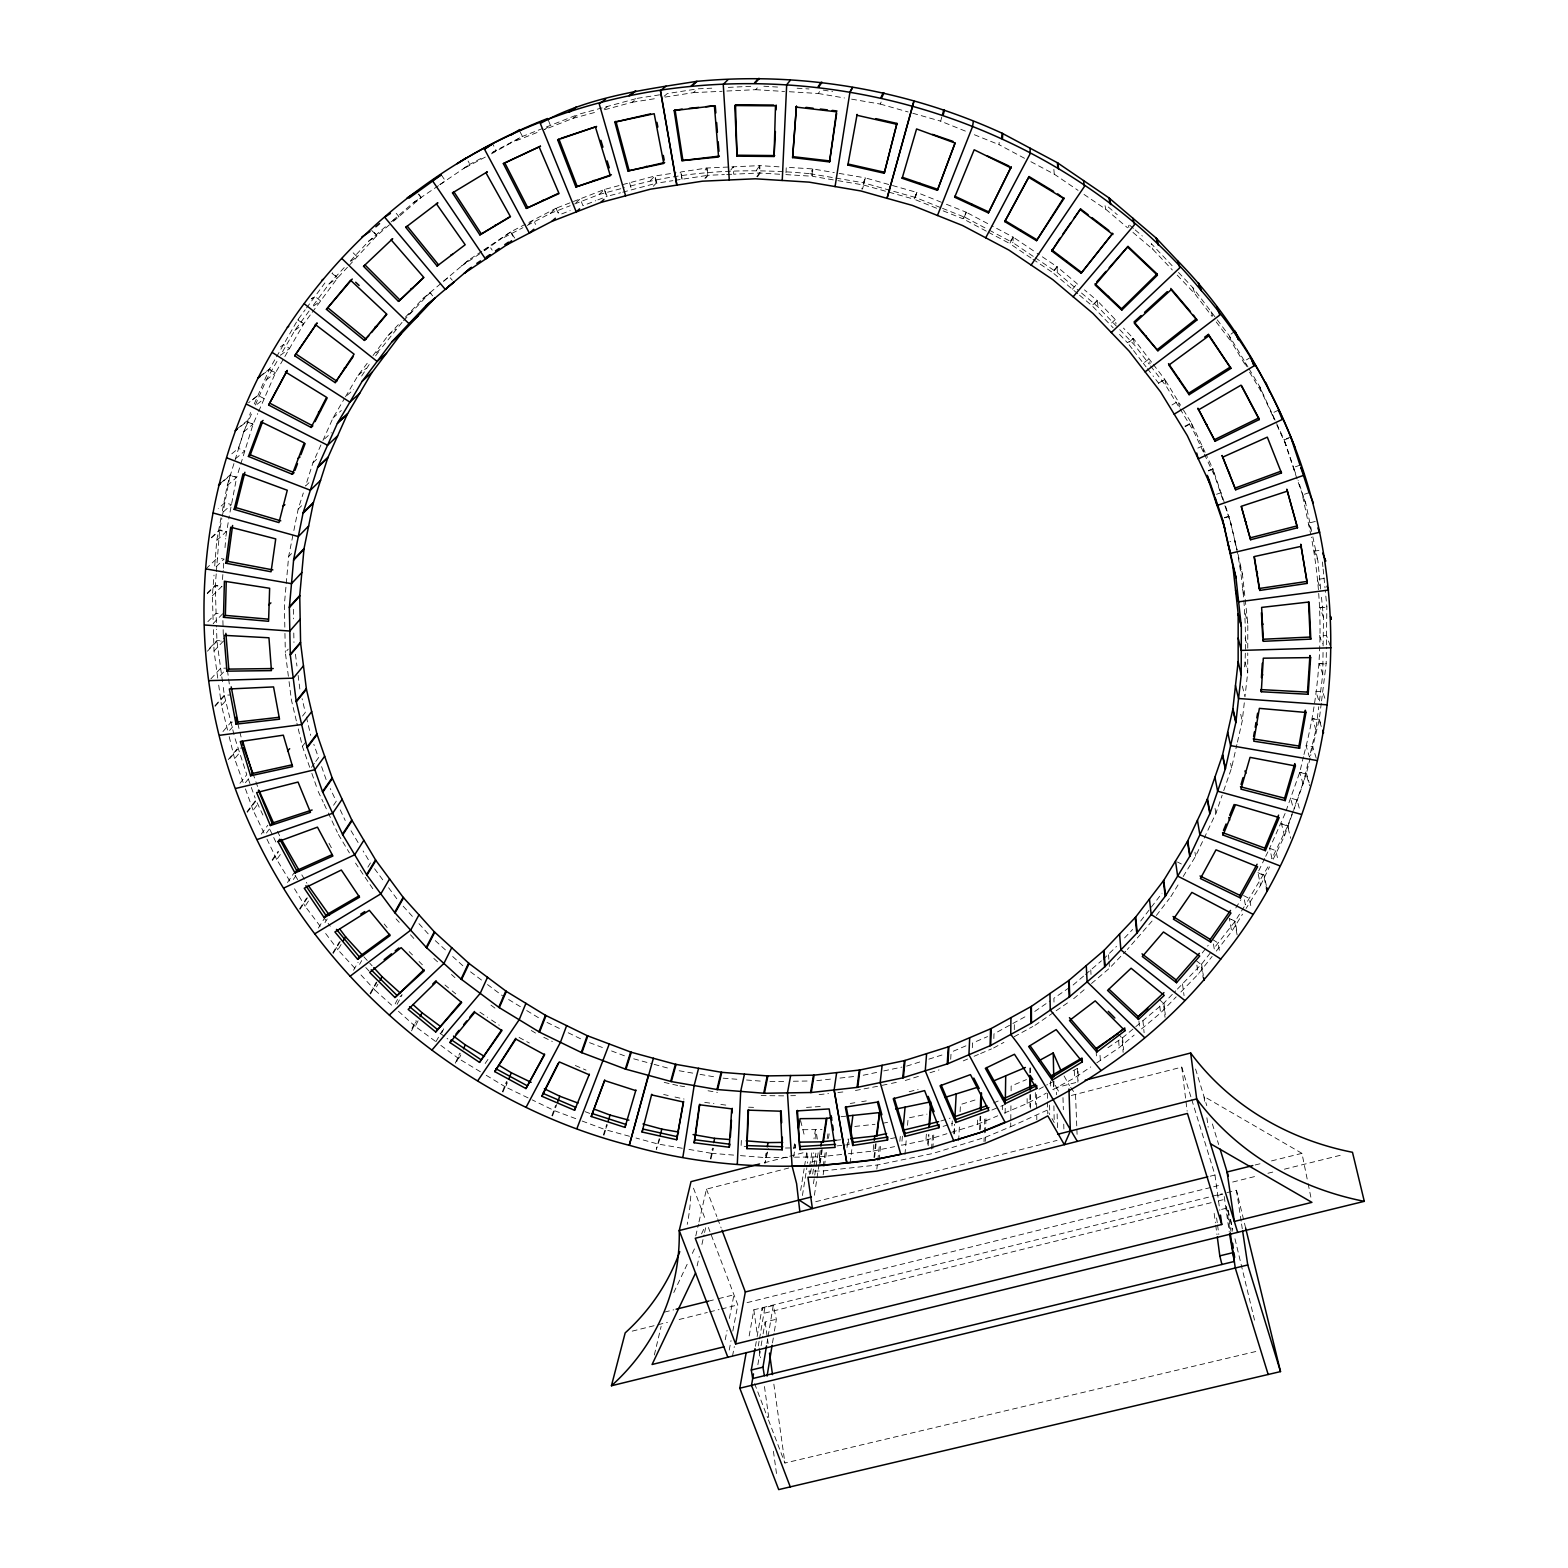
<?xml version="1.0" encoding="UTF-8"?>
<svg xmlns="http://www.w3.org/2000/svg" width="1568" height="1568" viewBox="0 0 1568 1568"><rect width="100%" height="100%" fill="white"/><g stroke="black" fill="none" stroke-linecap="round" stroke-linejoin="round"><path stroke-width="0.75" stroke-dasharray="5 3.75" d="M1244.502 666.89L1245.051 662.088C1247.05 609.344 1241.66 555.974 1225.392 505.621M1242.346 686.078L1244.972 696.839L1247.716 672.594L1247.756 653.013M1247.756 648.133L1247.814 623.496L1245.149 598.937M1014.28 1029.686L1014.339 1022.669M809.715 1174.295L808.912 1171.1L822.455 1171.002L877.276 1165.004L932.49 1153.558L985.41 1137.27L1010.713 1126.686L1010.752 1121.904M1010.792 1119.513L1010.948 1105.166M1011.105 1090.818L1011.144 1086.036L1026.452 1079.588M1303.968 754.522C1322.647 683.883 1324.94 608.854 1311.318 537.118M1324.862 698.289L1322.667 691.782L1315.807 691.292L1319.315 702.111L1322.765 674.162L1323.059 650.622M1323.118 645.918L1323.47 617.459L1321.138 593.762M1321.569 700.935L1326.175 663.421L1326.391 647.114M1326.41 644.801L1326.861 606.62L1325.254 590.215M1005.147 1113.3L1005.264 1104.401L1000.835 1106.283M1002.324 1109.713L1002.383 1105.518M993.857 1038.565L993.975 1033.861L1026.609 1015.927M1033.234 256.388L1013.026 242.746L1013.163 237.121L991.838 225.812M985.292 1141.308L985.41 1137.27M985.547 1132.468L986.056 1115.632M984.018 1141.7L984.136 1137.662M984.273 1132.86L984.802 1116.024M979.628 1129.744L980.098 1116.455M980.274 1129.548L980.725 1116.259M951.639 1132.272L977.452 1124.315L977.589 1120.081M972.317 1047.738L972.513 1043.014L987.546 1036.605M779.022 166.835L759.735 165.62L759.422 172.99L756.697 176.851M785.999 172.813L786.254 167.247L812.792 168.932L834.294 172.598M741.35 1140.446L741.096 1146.11L745.956 1146.443M958.675 1140.759L959.518 1123.864M960.106 1111.79L960.459 1104.538L978.589 1098.894M833.294 179.889L812.44 176.282L812.792 168.932L810.088 173.715C748.916 167.835 686.274 170.246 626.906 187.062M954.069 1133.723L954.559 1124.374M954.03 1133.997L954.52 1125.02M951.992 1125.902L952.344 1119.513M950.698 1059.262L951.129 1052.128M931.549 1149.03L932.725 1132.057M932.823 1148.717L933.979 1131.743M927.629 1144.13L928.315 1134.742M928.158 1145.64L928.942 1134.566M1024.512 158.29L998.992 144.648L999.326 140.199M902.423 1136.192L901.6 1145.248L925.924 1140.191L926.394 1133.801M222.695 613.794L213.209 623.496L212.386 595.781L214.012 575.103M214.718 565.911L216.737 540.45L221.049 517.695M216.208 573.868L215.267 585.903L216.502 626.945M216.384 571.595L219.598 530.474L221.872 518.557M222.46 579.552L223.185 570.478M223.362 568.204L223.91 561.383M225.008 547.663L225.733 538.49M225.91 536.217L229.3 515.872M292.902 535.296L288.63 556.562L284.376 604.523L284.866 628.592M904.952 1154.46L906.245 1139.877M907.519 1125.295L908.166 1118.004L927.002 1114.123M899.856 1141.367L900.444 1134.958M876.845 1169.081L877.276 1165.004M877.786 1160.398L879.511 1144.287M879.08 1160.065L880.804 1143.954M873.984 1157.498L875.454 1143.817M874.611 1157.341L876.1 1143.758M848.406 1153.734L873.062 1151.069L873.788 1144.64M1237.426 742.154L1242.248 720.908L1244.424 701.641M1316.238 758.226L1312.749 746.78L1306.066 745.623L1309.437 757.011L1315.885 729.865L1318.747 706.737M1321.275 703.228L1319.296 719.242L1310.672 755.678M850.072 1163.28L851.855 1149.462M847.014 1147.541L848.112 1138.976L848.798 1142.7M984.939 227.87L965.457 217.54L966.202 212.209L945.974 204.095M823.141 1166.396L825.513 1150.265M827.198 1138.74L828.218 1131.822M823.161 1174.765L823.749 1170.669M824.435 1166.063L826.787 1149.932M828.472 1138.407L829.158 1133.801M814.4 1195.267L819.692 1160.065L819.339 1152.578M819.594 1163.397L821.573 1149.618M820.201 1163.24L822.24 1149.618M813.439 1183.722L818.398 1151.088M794.486 1157.204L819.3 1156.87L820.28 1150.442M785.901 174.616L811.675 176.204L812.792 168.932M812.675 1174.02L815.889 1153.127M810.48 1173.57L811.93 1164.318M812.283 1162.025L813.733 1152.774M815.889 1138.897L815.438 1129.626L813.988 1138.838M809.637 1166.494L811.812 1152.676M802.424 1195.541L806.834 1167.807M800.66 1190.406L804.149 1168.689M804.541 1166.278L806.873 1151.814M839.076 173.382L865.36 177.89L862.537 189.14M772.495 1342.933L774.024 1333.466M774.416 1331.095L776.356 1319.256L773.24 1305.536L762.028 1308.32L756.678 1339.17M766.928 1343.482L767.712 1338.739M768.104 1336.367L773.24 1305.536M793.702 1148.678L794.8 1142.21L795.152 1147.894L785.45 1148.011M757.873 1364.709L760.696 1348.108M761.088 1345.736L762.714 1336.25M763.106 1333.878L765.125 1322.02L776.356 1319.256M793.604 1156.949L795.682 1144.679M758.304 1345.912L759.088 1341.248M759.5 1338.915L764.988 1307.065M755.443 1346.285L756.266 1341.542M749.171 1335.956L753.836 1309.809L1222.236 1193.777M732.53 1356.104L734.314 1346.598M222.362 510.835L227.164 485.61L243.706 431.866L252.154 412.462M729.218 1350.107L731.021 1340.601M732.824 1331.075L737.803 1304.929L708.403 1227.47M766.968 1152.5L764.929 1163.26L768.438 1148.246M222.303 516.303L230.026 475.516L236.67 477.378L229.732 513.618M740.449 1155.616L765.204 1157.615L766.027 1153.323M725.239 1339.758L727.082 1330.291M729.375 1318.472L733.961 1294.796L717.772 1298.833M293.863 530.552L298.175 509.13L303.33 492.96M697.133 1265.905L699.269 1256.36M701.915 1244.443L704.052 1234.918M704.581 1232.526L705.639 1227.764M1223.726 790.664L1231.566 767.948L1236.897 744.506M695.78 1235.917L698.446 1224.216M698.995 1221.884L706.462 1189.132L788.763 1168.003M710.97 1158.968L713.44 1148.246M688.96 1149.403L711.225 1153.284L712.205 1149.03M710.324 1158.85L712.793 1148.129M1286.015 810.95L1299.754 772.318L1303.439 756.756M654.346 1354.968L661.128 1326.391M1293.737 810.048L1303.028 783.98L1308.378 761.519M1310.142 757.912L1306.458 773.455L1294.012 808.461M965.378 131.104L940.702 121.167L941.78 116.992M888.703 184.495L865.36 177.89L861.792 188.983M940.428 207.505L915.34 197.45L916.731 192.374L891.055 185.122M659.187 1138.76L656.286 1149.383L659.834 1138.917M936.606 208.25L914.771 199.45L916.731 192.374L941.486 202.292M231.79 453.818L238.375 448.389L250.547 412.521M227.164 485.61L236.67 477.378L240.08 466.343M240.747 464.128L253.075 424.222L257.74 413.56M629.474 1136.271L605.444 1129.744L606.777 1125.55M603.994 1135.212L607.286 1124.687M603.366 1134.977L606.679 1124.452M320.95 444.92L312.973 462.756L305.544 486.021L308.974 482.709M1183.174 876.532L1195.58 856.265L1215.945 813.224L1222.178 795.172M1292.189 814.36L1284.506 835.94L1272.491 860.675L1269.629 848.268L1285.27 813.086M1293.247 810.597L1287.916 825.532L1271.864 858.754M551.897 1115.71L555.601 1105.303M552.485 1115.985L556.777 1104.499M889.134 192.217L914.066 199.214L916.731 192.374M986.292 231.143L963.497 219.03L966.202 212.209L989.722 224.675M502.387 1091.72L506.503 1081.489M502.956 1092.073L507.072 1081.842M528.063 1097.894L505.602 1087.016L507.228 1082.939M810.088 173.715L863.321 182.77L865.36 177.89M254.251 403.976L269.167 369.597L275.36 358.817M276.968 361.385L266.305 379.907L254.957 405.994L264.247 398.625L257.936 395.41L248.567 402.78M258.661 411.424L275.478 372.831L283.69 358.582M322.949 440.451L332.984 418.009L344.352 398.703M480.396 1071.767L459.032 1058.851L460.816 1054.852M455.288 1063.222L459.796 1053.186M456.719 1061.595L460.326 1053.578M851.62 99.156L880.216 104.056L882.059 100.097M436.061 1041.544L442.47 1030.274M441.843 1032.763L443.705 1028.824M673.789 1292.542L688.195 1262.103M692.311 1253.42L695.388 1246.893M701.562 1233.859L704.64 1227.332M1264.729 858.402L1257.869 872.592L1260.594 885.254L1246.09 908.44M1265.709 856.363L1268.649 850.287M1267.944 866.869L1245.462 904.716M1260.594 885.254L1269.531 866.83M435.375 1041.309L415.285 1026.413L418.186 1020.552M412.012 1028.432L415.912 1020.592M411.541 1030.842L416.402 1021.042M397.076 1004.363L402.094 994.72L397.88 998.718L394.685 1004.814M943.152 210.857L962.811 218.697L966.202 212.209M1031.019 257.995L1009.733 243.569L1013.163 237.121L1035.135 251.938M370.518 994.014L376.79 982.568M391.686 1005.186L374.772 989.976L377.888 984.253M370.068 993.524L376.34 982.078M359.601 964.3L361.738 960.557M353.545 970.259L358.092 962.321M276.536 356.779L297.704 319.931L305.152 309.817M309.072 311.052L294.862 330.358L280.535 355.23L289.57 348.41L283.534 344.548L279.908 347.292M284.866 356.544L303.741 323.812L310.778 314.286M345.489 396.782L358.072 375.418L368.95 360.954M361.64 376.046L370.205 363.012M354.858 968.26L337.924 949.796L341.236 944.25M332.808 952.893L339.452 941.76M333.2 953.422L340.942 940.447M367.853 867.163L370.362 863.086L363.129 850.973M1170.845 896.68L1179.469 882.588M324.968 922.611L327.222 918.966M318.382 928.021L324.4 918.417L330.28 926.237M1235.78 907.99L1240.954 899.699M1244.169 906.774L1235.114 921.278L1213.612 948.758M1216.298 951.09L1231.703 931.451L1242.503 914.183M320.205 926.257L305.133 906.226L308.602 900.855M299.606 908.793L306.622 898.033M299.958 909.362L308.132 896.818M988.369 232.24L1009.086 243.177L1013.163 237.121M293.353 879.452L295.725 875.944M287.493 882.51L293.804 873.239M485.159 1063.516L488.354 1058.812M1077.745 293.726L1052.912 272.754L1057.028 266.736L1037.114 253.291M333.592 805.227L336.238 801.346L330.24 788.508M789.351 91.728L818.241 93.492L820.887 89.69M757.462 176.851L760.166 172.99L759.735 165.62L706.854 168.011L680.806 171.99L677.905 175.204M289.786 881.02L276.752 859.578L280.378 854.423M272.401 860.479L278.496 851.855M272.126 859.891L278.222 851.248M756.344 170.363L759.735 165.62M266.423 833.039L269.304 829.1M314.404 763.322L310.288 768.928L302.389 746.368L296.92 723.22M315.756 761.46L318.5 757.736L313.835 744.33M306.564 307.916L324.89 282.946M261.248 834.137L267.814 825.219M313.365 305.25L329.123 283.867L345.607 266.09M312.189 312.365L337.649 277.85L347.43 267.305M373.027 355.544L388.06 335.552L400.585 322.263M375.575 355.858L379.613 350.487M402.035 322.381L380.946 348.704L374.615 354.172M263.992 832.961L253.134 810.303L257.544 804.502M302.389 746.368L306.564 740.88M246.999 811.734L255.878 800.131L262.914 815.027M247.234 812.361L256.094 800.758M1140.681 921.004L1162.006 893.231M1152.068 921.043L1127.333 949.502M1156.38 915.457L1169.395 898.562M730.786 170.01L733.275 166.796L733.726 174.185L759.422 172.99L781.236 174.342M1202.225 952.972L1208.222 945.308M1177.431 989.075L1201.617 964.085L1212.103 950.678M302.526 716.066L305.329 712.48L302.075 698.642M1180.9 991.995L1198.207 974.14L1212.123 956.421M245.412 782.726L248.391 778.963M239.963 783.275L246.764 774.729L234.73 737.587M243.138 782.471L234.632 758.775L239.159 753.248M229.947 758.402L237.572 749.171M228.262 759.598L237.415 748.524L243.706 747.701M705.659 178.203L708.089 175.283L724.396 174.597M704.894 178.282L707.325 175.361L706.854 168.011L702.797 172.774M1032.959 259.288L1052.304 272.303L1057.028 266.736L1077.157 283.71L1077.588 287.846M229.614 730.433L232.691 726.827M1072.434 289.257L1077.157 283.71M222.97 731.55L230.966 722.26L237.278 721.437M1108.4 322.851L1092.484 306.152L1097.208 300.625L1084.448 289.864M288.375 676.278L285.337 652.484L288.218 649.152M227.536 730.002L221.5 705.502L227.693 698.485M215.071 706.364L224.42 695.82L222.813 683.962M214.973 705.698L224.342 695.153L230.79 694.977M726.886 91.022L755.678 89.69L759.108 85.926M210.896 678.866L220.657 668.282L227.144 668.086L217.776 678.356L214.032 650.994L213.346 628.082M350.546 260.758L368.813 241.08L387.668 224.851M349.056 265.56L376.908 235.553L391.608 222.911M481.807 251.252L468.42 260.249L422.635 298.92L405.289 317.285L412.874 310.895M403.584 320.734L430.024 292.726L433.474 296.097M214.032 650.994L223.46 641.018L216.894 640.548L207.388 650.524M653.307 186.22L656.13 183.26L672.907 180.653M1103.206 959.342L1116.553 946.366M1124.55 937.938L1132.625 929.471M207.407 651.19L216.933 641.214L221.284 641.077M1091.524 983.489L1109.497 968.201L1125.706 951.208M288.63 556.562L291.53 553.563M1107.929 1047.698L1122.57 1037.781L1163.946 1003.01L1175.745 990.819M650.152 180.849L654.856 176.008L676.102 172.735M1141.524 1028.922L1160.555 1012.987L1176.196 996.856M207.858 621.653L216.11 613.323L220.5 613.637M212.386 595.781L221.911 586.373L215.326 585.236L205.702 594.625M298.175 509.13L301.624 505.719M207.25 593.743L215.267 585.903L221.911 586.373M216.129 566.695L224.087 559.11L217.423 557.953M1079.529 295.215L1091.936 305.642L1097.208 300.625L1115.279 319.519L1116.024 323.949M1115.279 319.519L1110.007 324.517L1113.182 327.83M205.859 568.91L217.462 557.973M574.594 203.997L599.074 194.491L604.386 189.493L654.856 176.008L656.855 183.103M1132.155 348.762L1127.98 343.314L1133.272 338.335L1123.452 328.084M312.973 462.756L318.088 457.954M216.737 540.45L226.282 531.63L219.736 529.808L210.092 538.608M324.635 438.903L331.377 432.69M211.562 537.824L219.598 530.474L226.282 531.63M576.005 202.723L580.219 198.881L582.963 205.702L595.781 200.704M665.067 97.079L693.37 92.63L697.584 88.847L711.774 88.18M332.984 418.009L341.334 410.483M223.518 511.717L231.456 504.602L224.832 502.76L218.226 508.62M347.136 395.312L353.702 389.491M527.122 225.478L550.211 213.464L556.111 208.23L604.386 189.493L607.149 196.333L620.497 192.786M358.072 375.418L366.167 368.362M528.671 224.126L533.316 220.108L535.629 224.42M392.823 220.402L413.54 202.586L439.354 185.102M393.45 221.323L421.126 197.509L419.068 194.471M220.637 483.081L230.222 474.869L236.67 477.378M223.636 481.004L230.026 475.516M1073.1 985.018L1083.704 975.982M1085.468 974.473L1101.422 960.851M388.06 335.552L395.822 328.947M484.708 250.488L510.619 231.946L556.111 208.23L558.698 213.111M1073.649 998.698L1086.154 988.056M235.396 458.836L244.843 450.898L238.336 448.37M484.434 250.37L489.471 246.117L492.195 250.155M664.205 96.177L667.302 93.59L697.584 88.847M422.635 298.92L430.024 292.726L433.14 296.43M443.783 281.044L449.173 276.536L452.29 280.241M468.42 260.249L461.462 266.07L482.768 251.782M1096.816 1062.81L1119.18 1047.64L1134.174 1035.076M243.706 431.866L253.075 424.222L246.842 421.047L237.376 428.672M240.884 426.261L246.568 421.694L253.075 424.222M252.35 399.84L257.975 395.43M604.66 109.74L632.1 102.273L637.078 98.372L662.617 94.354M266.305 379.907L275.478 372.831L269.5 369.009L260.249 376.046M1119.552 334.454L1127.51 342.745L1133.272 338.335L1151.912 362.6M261.758 375.242L269.167 369.597L275.478 372.831M1133.546 350.566L1143.288 363.266L1149.05 358.896L1150.089 363.619M1153.342 364.462L1164.769 379.338L1159.007 383.709L1153.029 375.889M1234.996 331.103L1229.136 335.532L1231.723 342.373L1246.011 366.226M604.17 109.035L607.718 106.369M294.862 330.358L303.741 323.812L298.116 319.382M313.659 305.936L320.636 300.919L314.972 296.411L311.444 298.92L314.992 296.45M548.33 120.187L550.427 125.401L544.39 129.615L572.771 118.423L578.474 114.327L637.078 98.372M329.123 283.867L337.649 277.85L332.436 272.812M350.566 261.386L357.21 256.78L351.977 251.684M1034.782 1011.438L1050.07 1000.894M1069.258 987.664L1053.892 998.267L1054.01 1002.854M1034.9 1025.354L1054.225 1012.066M1056.166 1010.733L1069.768 1001.384M440 184.534L469.851 164.307L483.983 156.82M368.813 241.08L376.908 235.553L373.772 231.829M491.45 153.84L522.497 136.416L578.474 114.327M1052.775 1089.662L1074.55 1077.882L1090.74 1066.926M492.764 152.664L496.115 150.391L492.587 143.805M391.098 221.892L398.958 216.6L394.215 210.935M483.728 249.978L510.619 231.946L514.696 238.022M439.942 184.612L445.41 180.947L441.255 174.812M413.54 202.586L421.126 197.509L416.382 191.825M1158.595 383.102L1164.769 379.338L1180.528 405.23M1171.962 404.995L1178.117 401.251L1179.548 406.955M1250.696 357.288L1244.443 361.091L1246.501 366.442M1185.251 426.77L1191.406 423.066L1181.743 407.21M993.622 1047.973L1003.912 1042.348M1014.222 1036.703L1032.822 1026.491M1038.996 1089.211L1047.502 1084.605M1049.619 1083.468L1053.872 1081.156M1073.061 1070.748L1077.922 1068.122L1078.412 1080.176M1004.324 1113.064L1027.158 1103.5L1046.503 1093.053M1010.713 1126.686L1047.698 1109.909L1049.776 1114.613M492.078 152.547L522.497 136.416L519.87 131.457M485.316 157.074L462.815 168.991L469.851 164.307L468.087 161.034M504.151 237.434L522.948 227.654M1184.898 426.143L1191.406 423.066L1205.106 452.309M1197.854 448.095L1202.166 446.076L1203.832 452.152M1278.488 410.169L1271.922 413.266L1274.235 419.087M1208.575 470.968L1212.887 468.95L1206.066 454.387M1297.05 478.965L1284.114 439.883L1290.68 436.806M953.266 1051.226L966.104 1045.758M963.262 1060.889L967.593 1059.047M974.081 1056.283L978.432 1054.441M980.608 1053.52L991.466 1048.914M993.583 1102.951L1000.266 1100.128M991.917 1110.026L998.6 1107.224M977.452 1124.315L997.738 1115.808M516.107 140.787L540.039 131.34M597.898 199.881L607.149 196.333M550.211 213.464L570.164 205.722M561.697 213.914L570.203 210.622M1249.108 368.911L1259.653 386.492L1284.114 439.883L1288.641 438.295M1208.399 470.518L1212.887 468.95L1224.667 503.485M1216.513 494.292L1221.002 492.724L1222.824 499.212M1300.068 465.147L1293.267 467.519L1295.776 473.791L1284.114 439.883M1224.588 517.93L1229.057 516.382L1237.034 549.819L1234.467 540.646L1229.88 541.724M1309.143 492.626L1302.361 494.978L1310.828 534.786M906.637 1066.122L922.18 1061.222M928.844 1059.145L944.446 1054.225M905.285 1080.489L918.77 1076.275M930 1072.747L939.016 1069.925M940.898 1120.983L950.149 1118.121M943.093 1126.373L952.325 1123.531M925.924 1140.191L946.954 1133.703M572.771 118.423L597.82 111.602M622.712 192.198L656.13 183.26L654.856 176.008M599.074 194.491L624.574 187.69M909.166 1091.74L918.123 1089.407M764.302 1162.77L804.502 1152.421M1075.805 1082.567L1056.479 1087.545L1053.422 1081.92L1053.559 1089.074M811.597 1162.143L819.692 1160.065M1071.356 1095.464L1181.743 1067.122L1190.935 1096.973M815.693 1201.715L1057.067 1140.406M664.518 1312.102L673.789 1309.79M708.501 1301.146L715.459 1299.421M1210.222 1176.196L1214.965 1175L1191.641 1099.266M1255.164 1164.985L1262.181 1163.24M1271.53 1160.908L1301.95 1153.342L1307.653 1181.351M632.218 1331.134L655.679 1325.313M658.031 1324.725L667.419 1322.392M679.14 1319.492L707.305 1312.494M709.657 1311.906L719.026 1309.574M721.378 1309.006L737.803 1304.929M747.074 1302.636L1211.3 1187.329M1213.671 1186.741L1218.414 1185.565M1232.683 1182.037L1256.164 1176.196M1267.924 1173.276L1274.96 1171.531M1284.368 1169.199L1343.09 1154.616M1226.98 1192.621L1236.466 1190.269L1243.894 1220.884M1217.905 1195.404L1223.863 1193.934L1229.194 1231.625M1211.202 1202.676L763.91 1313.298L762.028 1308.32M1218.316 1200.912L1223.079 1199.736M1221.609 1209.398L1227.568 1207.948M1224.471 517.479L1229.057 516.382M1315.297 521.478L1308.339 523.144L1311.828 532.12L1305.791 503.661L1298.128 480.514M1320.668 589.039L1317.845 560.403L1314.278 551.093L1318.904 549.996M768.477 1419.961L784.921 1463.042L1259.339 1350.675M863.204 1075.256L879.178 1071.885M883.744 1070.924L902.051 1067.083M877.531 1086.31L854.364 1090.701M882.157 1085.35L889.095 1083.9M891.408 1083.41L898.346 1081.959M883.019 1123.256L887.586 1122.296M890.565 1138.662L897.68 1137.192M873.062 1151.069L894.642 1146.62M850.287 1103.46L854.854 1102.735M861.714 1101.638L866.281 1100.912M632.1 102.273L657.972 98.196M675.2 180.3L708.089 175.283L706.854 168.011M1314.278 551.093L1318.943 550.466M1324.098 578.494L1317.1 579.415L1319.942 587.118M1323.47 617.459L1319.884 607.522L1326.861 606.62M839.978 1078.078L853.952 1076.51M816.771 1080.666L833.02 1078.843M819.123 1094.621L828.512 1093.582M837.9 1092.524L844.956 1091.74M841.095 1116.71L845.838 1116.181M836.038 1140.289L843.29 1139.505M837.018 1145.894L849.072 1144.601L848.112 1138.976M819.3 1156.87L843.898 1154.224M854.795 1126.432L875.003 1124.295M806.501 1107.4L820.378 1106.538M728.316 87.377L751.993 86.26M693.37 92.63L722.103 91.297M726.729 174.499L733.726 174.185M1319.884 607.522L1326.861 607.326M1322.765 674.162L1319.217 663.636L1326.175 663.421M769.947 1081.626L786.332 1081.371M793.349 1081.234L809.754 1080.979M783.647 1095.856L757.618 1095.562M790.742 1095.718L795.486 1095.64M765.204 1157.615L787.724 1157.321M802.914 1129.724L822.004 1129.568M748.583 1107.184L755.541 1107.42M763.851 86.22L778.1 87.102M797.112 88.22L808.99 88.964M755.678 89.69L784.549 91.473M1319.217 663.636L1326.097 664.107M1315.885 729.865L1312.436 718.752L1319.296 719.242L1320.707 723.691M746.544 1079.999L762.93 1081.293M723.162 1078.176L739.528 1079.47M711.225 1153.284L735.96 1155.283M704.738 1102.422L713.95 1103.578M720.849 1104.46L727.768 1105.342M837.939 180.653L863.458 184.985L886.841 191.59M823.239 90.082L832.647 91.689M818.241 93.492L844.466 97.98M1312.436 718.752L1319.139 719.908L1322.667 731.021M1303.028 783.98L1299.754 772.318L1306.458 773.455L1309.143 782.804M679.179 1070.748L693.056 1073.178M700.014 1074.354L716.204 1077.177M677.631 1085.487L661.441 1081.744M679.983 1085.899L684.648 1086.702M708.05 1090.76L717.419 1092.406M682.276 1148.266L657.796 1143.974L635.981 1138.015M663.656 1094.484L668.203 1095.503M675.004 1097.032L684.079 1099.05M633.707 1058.812L651.857 1063.77M654.15 1064.358L670.026 1068.69M1284.506 835.94L1281.468 823.749L1287.916 825.532L1289.464 831.648M1299.754 772.318L1306.222 774.102L1309.574 785.784M915.34 197.45L863.321 182.77M880.216 104.056L908.166 111.975M912.772 113.249L940.702 121.167M585.158 1111.692L589.725 1113.398M575.77 1118.65L554.543 1110.712L532.14 1099.854M582.14 1121.022L605.444 1129.744M589.529 1042.661L602.759 1047.64M611.559 1050.952L624.77 1055.93M1281.468 823.749L1287.622 826.14L1290.719 838.351M1269.629 848.268L1275.784 850.66L1277.822 859.205M942.505 208.328L965.457 217.54M974.355 134.73L998.992 144.648M575.338 1065.515L586.04 1070.101M547.016 1022.434L559.737 1028.628M568.204 1032.763L583.002 1039.976M543.782 1037.31L552.348 1041.485M1231.252 919.318L1235.114 921.278L1236.74 930.04M1177.45 862.008L1181.351 863.988M1243.542 895.544L1249.343 898.503L1251.146 907.382M989.271 230.163L1013.026 242.746M1030.901 161.7L1054.245 174.166L1078.059 190.375M519.086 1037.428L529.318 1043.014M1301.95 1153.342L1203.969 1096.483L1204.616 1101.206M486.217 1075.295L505.602 1087.016M531.258 1030.47L537.354 1034.174M508.62 999.522L522.712 1008.106M526.711 1010.556L540.784 1019.141M1212.711 939.565L1218.12 943.015L1219.649 952.188M297.704 319.931L303.741 323.812M1035.252 257.76L1057.42 272.714L1077.804 289.904M479.906 1012.183L487.648 1017.397M491.509 1020.004L499.232 1025.217M1083.998 194.412L1105.754 209.23L1127.549 227.791M440.02 1033.155L447.86 1038.976M440.824 1045.366L459.032 1058.851M490.96 1005.127L496.664 1009.4M470.518 971.827L483.748 981.725M487.511 984.547L502.564 995.837M331.965 273.322L337.649 277.85M1196.227 960.635L1201.147 964.555L1203.185 978.099M444.979 984.998L448.566 987.958M452.172 990.917L455.778 993.877M1081.508 293.02L1098.129 307.034L1116.416 326.144M1132.978 232.417L1152.872 249.351L1172.354 269.99M1108.321 207.035L1117.278 214.679M1133.409 228.399L1128.039 223.852L1128.921 227.497M1135.193 229.928L1142.327 236.023M398.448 1011.262L415.285 1026.413M435.257 940.643L447.468 951.756M452.682 956.5L463.109 966.006M433.846 958.46L439.158 963.281M451.466 974.473L454.994 977.668M371.655 230.418L376.908 235.553M1159.007 999.13L1163.436 1003.442L1165.024 1017.338M409.17 951.639L412.482 954.932M419.068 961.517L422.38 964.81M1119.728 329.613L1134.624 345.195L1149.148 364.09M1172.119 265.698L1151.265 243.628L1152.872 249.351M1178.509 272.46L1192.876 287.689L1229.136 335.532L1247.952 366.951M1177.215 275.125L1195.012 293.941L1212.005 316.344M360.993 974.943L374.772 989.976M363.874 956.794L372.126 965.81M365.814 967.554L369.127 971.141M403.152 906.186L414.246 918.436M418.97 923.67L428.436 934.136M396.057 918.868L399.272 922.396M410.483 934.763L415.265 940.036M1118.121 1033.488L1122.022 1038.153L1123.119 1052.363M384.18 923.983L387.139 927.57M1143.288 363.266L1146.071 366.873M1147.462 368.676L1151.637 374.086M1150.598 365.971L1166.514 386.669L1178.803 406.837M1216.219 321.93L1231.723 342.373M325.654 933.509L337.924 949.796M372.812 888.742L355.524 863.106M374.576 868.77L384.415 882.059M388.609 887.723L398.409 900.934M1070.689 1087.388L1075.53 1094.386L1077.079 1134.33M1180.038 408.836L1193.464 430.906L1203.381 452.054M301.82 874.866L306.897 883.235M295.078 875.336L298.88 881.608M294.51 888.782L305.133 906.226M1249.559 372.184L1262.593 393.921L1274.039 418.93M338.374 834.49L349.429 852.914M351.036 830.746L358.308 842.918M1052.01 1118.572L1054.225 1122.531M1058.478 1091.112L1056.479 1087.545L1056.656 1094.738M1064.084 1075.962L1069.474 1085.624M510.619 231.946L512.932 236.239M329.006 843.31L332.298 849.464M269.931 829.629L276.262 842.898M266.952 839.115L276.752 859.578M277.497 831.295L280.398 837.371M318.147 791.37L323.204 802.169M324.223 804.325L327.281 810.813M328.28 812.988L337.375 832.334M1204.381 454.171L1215.22 477.299L1223.412 501.368M340.236 809.852L345.215 820.495M1276.901 425.163L1287.348 447.919M556.111 208.23L558.894 215.032M1259.653 386.492L1262.593 393.921M1305.791 503.661L1297.814 481.258M754.639 1383.662L767.614 1417.688M693.487 1188.172L705.874 1220.806M706.462 1189.132L716.831 1216.552M717.693 1218.826L721.162 1227.979M1211.064 311.679L1212.632 316.03M1330.193 645.722L1326.489 635.471L1319.55 635.687L1322.412 643.86M248.293 778.963L250.566 785.313M251.311 787.43L255.114 798.014M245.451 788.9L253.134 810.303M252.86 773.298L255.133 779.649M255.878 781.766L258.152 788.116M311.856 773.416L317.344 789.116M321.597 766.615L326.242 779.943M1224.902 505.719L1231.586 525.28M1192.876 287.689L1195.012 293.941M1195.561 1069.023L1206.772 1105.636M1212.378 1123.942L1218.669 1144.542M604.386 189.493L606.444 196.549M629.591 182.75L631.61 189.846M1239.818 564.774L1242.444 574.202L1244.894 596.683M1212.887 468.95L1215.22 477.299M1242.483 589.235L1244.62 596.996M1299.264 808.128L1297.01 799.915L1290.582 798.132L1293.208 808.069M1245.149 613.539L1247.814 623.496M1191.406 423.066L1193.464 430.906M1245.09 637.902L1247.226 646.075M1245.051 662.088L1247.716 672.594M800.66 1120.865L804.462 1135.84M224.42 695.82L234.181 735.392M229.183 736.666L234.632 758.775M237.807 723.612L241.55 738.94M1244.482 1223.236L1245.619 1227.94M1228.136 1210.3L1229.841 1217.415M1230.41 1219.786L1232.683 1229.273M1234.957 1238.74L1254.89 1321.667M1164.769 379.338L1166.514 386.669M296.352 720.888L291.393 699.916L288.982 681.002M306.407 717.066L310.719 735.392M1240.7 714.322L1242.248 720.908M1238.014 554.249L1242.444 574.202M1266.336 885.548L1264.004 874.964L1257.869 872.592L1263.651 875.532L1266.454 888.233M1312.828 536.844L1317.845 560.403M1230.606 763.361L1231.566 767.948M1308.124 1183.683L1310.966 1197.697M1133.272 338.335L1134.624 345.195M1244.384 899.836L1245.658 906.284M1105.068 205.741L1105.754 209.23M1215.043 808.441L1215.945 813.224M1237.132 934.94L1234.702 921.808L1229.312 918.358L1231.703 931.451M1213.436 943.995L1214.534 950.659M1194.934 852.149L1195.58 856.265M1236.466 1190.269L1241.209 1221.59M1241.562 1224L1242.287 1228.822M1201.617 964.085L1203.303 975.355M816.595 1134.272L817.32 1139.113M1196.894 965.143L1198.207 974.14M1230.645 1219.355L1232.35 1231.194M1227.901 1210.3L1230.939 1231.507M1226.47 1206.341L1229.9 1230.292M1097.208 300.625L1098.129 307.034M765.125 1322.02L768.144 1343.541M773.847 1384.172L784.921 1463.042M753.836 1309.809L757.168 1333.78M759.147 1348.166L760.48 1357.751M764.459 1386.524L769.104 1420.079M773.416 1451.243L776.728 1475.214M1206.89 1117.749L1208.183 1127.196M1214.965 1175L1219.826 1210.359M222.499 681.727L216.933 641.214L216.58 629.199M218.716 685.138L221.5 705.502M1216.611 1217.964L1217.238 1222.668M1217.552 1225.039L1218.826 1234.467M227.458 670.34L229.575 686.02M1214.161 1213.397L1215.416 1222.824M1215.729 1225.196L1216.984 1234.624M1182.468 983.842L1184.056 995.641M295.45 654.248L296.94 666.028M298.116 675.377L299.9 689.43M1181.743 1067.122L1185.741 1099.56M1186.016 1101.873L1187.152 1111.144M1163.946 1003.01L1165.279 1014.594M1159.791 1006.048L1160.555 1012.987M1322.432 561.971L1322.902 566.695M1323.137 569.047L1325.019 587.863M1142.935 1020.65L1144.111 1032.744M1138.936 1021.023L1139.583 1028.02M1122.57 1037.781L1123.492 1049.619M1053.872 169.344L1054.245 174.166M1118.65 1040.564L1119.18 1047.64M1108.537 954.794L1108.85 959.263M1109.007 961.498L1109.497 968.201M1057.028 266.736L1057.42 272.714M1100.03 1055.323L1100.56 1063.966M1096.13 1050.893L1096.542 1058.047M1090.779 969.945L1091.014 974.453M807.069 1153.146L807.559 1163.182M1077.334 1068.435L1077.941 1082.9M1074.276 1070.67L1074.55 1077.882M1062.986 1097.62L1063.339 1109.674M1063.751 1124.138L1063.888 1128.96M222.891 620.595L223.087 627.416M223.146 629.67L223.401 638.744M1057.126 1113.907L1057.479 1128.274M1053.853 1081.136L1054.068 1089.936M1053.892 1105.812L1054.186 1120.14M1050.599 1081.038L1050.756 1088.31M1049.6 1105.126L1049.737 1112.241M293.334 609.305L293.53 618.811M293.784 633.002L293.961 642.468M284.945 633.374L285.337 652.484M1047.404 1093.327L1047.757 1113.888M1036.566 1094.425L1036.722 1111.065M1036.762 1115.808L1036.801 1119.787M1035.331 1092.563L1035.429 1104.44M1030.392 1067.828L1030.411 1072.669M1030.509 1094.503L1030.568 1108.498M1029.804 1068.082L1029.823 1072.924M1029.902 1094.758L1029.941 1106.89M1027.138 1098.619L1027.158 1103.5M690.763 1196.051A257.446 223.989 19.8 0 1 687.235 1224.353M682.08 179.262L680.826 172.01L682.06 179.262"/><path stroke-width="1.5" d="M682.864 1157.262L694.173 1085.507L698.583 1068.298L721.75 1072.336L767.222 1075.903L814.106 1075.158L859.95 1069.984L904.383 1060.634L948.287 1046.836L991.172 1028.549L1031.372 1006.382L1068.612 980.666L1104.029 950.404L1135.683 917.045L1163.711 880.432L1187.427 841.526L1207.242 799.504L1222.452 755.325L1232.82 709.422L1238.152 661.618L1238.171 613.735L1232.84 565.695L1222.354 518.694M1222.746 520.164L1235.898 577.063L1241.327 626.436L1241.209 674.906L1235.937 721.966L1225.47 768.457L1210.084 813.204L1189.74 856.344L1165.651 895.72L1137.231 932.744L1104.636 966.946L1069.2 997.072L1030.882 1023.414L990.702 1045.464L947.876 1063.712L902.737 1077.863L857.049 1087.408L811.244 1092.504L764.42 1093.268L716.968 1089.525L671.359 1081.587L625.318 1069.062L581.277 1052.461L539.549 1032.156L499.31 1007.656L461.051 979.059L426.222 947.346L394.607 912.439L366.951 875.199L342.765 834.823L322.479 791.585L306.975 747.093L296.176 701.19L290.296 654.993L289.355 607.62L293.647 559.56L303.134 512.716L317.834 466.931L337.355 423.399L362.13 381.338L392.196 341.432L425.869 305.819L453.838 282.103L445.292 289.414L384.689 217.227L390.412 213.464M1020.67 230.026L1020.905 230.712M1010.929 1017.632L1010.733 1034.429C1037.154 1067.71 1055.597 1105.401 1077.353 1141.367M466.343 157.78L457.17 163.66C693.017 18.248 1025.041 77.361 1200.912 290.1C1362.2 474.379 1378.272 767.34 1220.766 959.048M1005.108 1100.736L1036.781 1085.585L1036.801 1088.506L1005.068 1103.696L1005.108 1100.736L986.586 1067.514M1005.343 1100.207L1005.715 1075.805L1025.413 1067.494M223.479 617.322L224.4 581.238L269.637 588.274L268.579 621.3L223.479 617.322L225.361 615.381L226.243 581.767M990.094 1045.758L990.564 1028.843M990.702 1045.464L991.172 1028.549M774.063 156.486L775.494 105.86L734.765 105.546L737.019 156.153L774.063 156.486L775.396 131.516M776.003 109.878L776.14 105.056M746.878 1148.619L747.956 1110.144L780.492 1111.202L782.216 1149.814L746.878 1148.619L748.504 1109.595M980.333 1109.458L980.882 1093.151M980.96 1109.262L981.509 1092.955M698.583 1068.337L675.416 1064.28L631.296 1052.265L587.196 1035.664L545.448 1015.28L506.366 991.407L469.146 963.556L434.297 931.804L403.152 897.308L375.908 860.479L351.781 820.005L332.142 777.865L316.912 733.922L306.426 689.234L300.586 642.939L299.743 595.487L304.016 548.702L313.443 502.466L327.751 457.915L347.292 414.285L371.773 372.792L400.996 333.945L435.218 297.802L425.869 305.819M988.389 212.895L1011.125 167.012L988.389 212.895L954.677 197.235L954.853 196.216L988.487 211.817M969.69 1037.722L968.926 1054.715L1005.01 1122.198L980.176 1132.566L927.942 1148.678L873.709 1159.869C792.33 1171.1 708.442 1168.14 629.258 1145.267L653.386 1058.224M913.87 101.293L887.018 198.352L860.969 190.982L809.166 182.143L782.236 180.438L786.685 84.711L790.331 80.262M737.293 1164.181L740.684 1091.387L744.467 1074.08M1057.694 193.864L1063.927 198.607L1036.507 240.668L1004.774 221.598L1029.078 176.576L1053.618 191.394M954.932 1117.337L956.186 1093.935L976.59 1087.565M955.755 1122.531L940.055 1085.781L970.455 1074.629L988.84 1110.516L955.755 1122.531L955.912 1119.532L941.172 1085.017M1261.436 677.65L1262.299 663.284M1261.299 691.743L1263.298 658.188L1310.613 657.6L1308.182 694.291L1261.299 691.743L1260.731 689.587L1307.496 692.115L1308.182 694.291M947.229 1063.947L948.287 1046.836M947.876 1063.712L948.914 1046.62M792.604 157.604L796.446 106.271L792.604 157.604L829.531 161.916L836.646 113.366M938.938 1127.725L939.134 1124.726L905.089 1133.468L904.814 1136.486L938.938 1127.725L924.61 1090.603L893.25 1098.737L904.814 1136.486M729.238 1147.247L731.727 1108.87L699.387 1104.754L694.114 1142.758L729.238 1147.247L729.904 1144.228L694.859 1139.76L694.114 1142.758M730.355 1137.035L731.452 1120.297M731.923 1113.104L732.217 1108.321M1002.422 138.866L1002.775 133.594M1307.496 692.115L1309.927 655.502L1310.613 657.6M1001.736 138.494L1002.109 133.241C906.912 89.572 800.621 71.344 696.329 81.418C643.311 89.768 587.628 96.981 540.313 123.46L576.26 211.935L600.779 202.448L650.504 189.179L702.464 181.182L755.345 178.791L782.236 180.477M928.824 1127.686L930.686 1101.834L895.798 1109.086M929.628 1125.177L931.137 1104.029M926.61 1053.637L925.257 1070.807L953.697 1140.74L979.53 1132.762M902.933 1130.685L905.069 1107.126M903.403 1077.686L905.03 1060.458M902.737 1077.863L904.383 1060.634M887.547 1140.034L887.86 1137.035L853.09 1142.484L852.718 1145.502L887.547 1140.034L877.374 1102.049L845.328 1107.145L852.718 1145.502M876.336 1136.251L879.57 1112.476L876.963 1136.094M882.137 1065.28L880.177 1082.567L900.777 1154.283L874.356 1159.693L819.221 1165.749L792.075 1165.945L787.469 1092.857L790.644 1075.511M874.258 1140.348L874.748 1136.075L886.606 1133.625M850.758 1131.959L852.914 1115.397L878.962 1112.633M857.049 1087.408L859.284 1070.101M857.716 1087.31L859.95 1069.984M971.67 204.016L971.748 204.624M225.851 563.206L230.712 527.24L275.733 538.902L271.068 571.771L225.851 563.206L227.752 561.364L232.613 525.476M829.531 161.916L836.489 111.798L795.858 107.075M694.859 1139.76L699.798 1104.205M834.117 1089.936L846.759 1162.672L834.117 1089.936L836.665 1072.61M822.788 1142.092L826.336 1118.435L831.648 1117.749M823.396 1141.935L826.924 1118.278M820.926 1146.149L821.573 1141.837L836.038 1140.289M835.058 186.612L849.954 92.002L852.639 87.436L849.954 92.081M973.316 121.638L972.513 126.753L937.468 215.482L962.556 225.518L1008.851 250.057L1052.716 279.594L1092.955 313.424L1129.058 351.056L1160.614 391.961L1187.29 435.61L1208.85 481.396L1225.274 529.435M767.085 1376.096L772.103 1345.305M799.876 1149.54L796.74 1110.928L829.178 1108.929L835.136 1147.423L799.876 1149.54L797.446 1110.379M810.578 1092.543L813.439 1075.197M811.244 1092.504L814.106 1075.158M764.361 1375.704L762.969 1367.178L766.517 1345.854M798.504 1128.117L800.111 1118.67L826.336 1118.435M753.483 1373.882L751.503 1385.367L790.272 1486.876L1280.507 1371.588L1245.619 1227.94M1253.596 736.588L1254.4 731.923M1255.204 727.258L1256.007 722.593L1257.007 724.867M1256.811 717.889L1257.614 713.205M1229.528 1233.977L1234.33 1261.456L752.679 1378.546L751.307 1370.02L755.031 1348.656M875.846 118.639L896.955 123.421L884.215 173.244L847.876 165.012L857.108 114.386M651.72 1094.268L642.057 1132.018L676.651 1139.74L683.315 1101.99L651.484 1094.876M676.651 1139.74L683.668 1101.402M1299.578 748.308L1298.931 746.035L1305.301 710.245L1305.968 712.46L1299.578 748.308L1253.753 741.194L1259.378 708.364L1305.968 712.46M782.216 1149.814L782.334 1137.153M790.272 1486.876L778.708 1489.6L739.802 1388.209L746.192 1352.576M1220.472 1215.082L1221.766 1224.51L735.627 1343.972L745.329 1291.973L722.025 1230.272M547.624 118.502C424.183 166.463 318.01 259.524 258.034 378.084C207.603 479.632 191.962 597.192 213.17 708.501C253.056 918.28 423.674 1092.524 629.278 1145.326L648.348 1075.334M767.262 1146.894L768.065 1142.602L782.648 1142.406M763.734 1093.249L767.222 1075.903M955.069 143.06L937.409 190.296L902.149 178.282L916.574 128.948L955.069 143.06L937.409 190.296M764.42 1093.268L767.889 1075.942M713.695 1142.621L714.675 1138.348L729.238 1139.505M716.968 1089.525L721.084 1072.257M717.634 1089.623L721.75 1072.336M234.142 509.365L243.001 473.928L287.277 490.255L278.967 522.575L234.142 509.365L236.043 507.64L244.882 472.282M884.215 173.244L896.955 123.421M943.23 114.954L944.485 110.054M942.525 114.66L943.779 109.76M1085.193 1080.156L1190.661 1052.99A279.614 251.272 -13.2 0 0 1352.478 1152.284L1364.297 1201.343L611.442 1385.759L625.181 1332.878A257.446 223.989 19.8 0 0 679.748 1251.597M920.044 183.299L919.926 183.828M660.108 1135.487L661.833 1129.117L678.65 1132.076M670.692 1081.43L675.416 1064.28M671.359 1081.587L676.082 1064.437M642.057 1132.018L642.919 1129.038L677.435 1136.741M1241.052 784.51L1242.993 777.728M604.738 1079.921L591.214 1116.494L624.985 1127.392L635.922 1089.995M1285.211 800.621L1284.604 798.21L1294.776 763.636L1295.423 765.968L1285.211 800.621L1240.915 789.135L1250.049 757.364L1295.423 765.968M624.985 1127.392L625.867 1124.413L592.175 1113.554M608.09 1121.355L610.07 1115.064L594.056 1109.066M625.318 1069.062L630.65 1052.05M625.965 1069.258L631.296 1052.265M902.149 178.282L902.462 177.302L937.625 189.297M609.266 1043.974L576.946 1128.47M574.574 1110.281L575.593 1107.341L543.018 1093.386L541.94 1096.306L574.574 1110.281L589.392 1074.158M581.277 1052.461L587.196 1035.664M581.904 1052.736L587.824 1035.938M557.522 1102.422L559.737 1096.208L544.351 1088.741M913.909 101.371L887.037 198.313L912.36 205.408L937.468 215.482M248.41 456.425L250.292 454.818L294.098 472.634L292.334 474.281L248.41 456.425L261.248 421.949L263.11 420.42M250.292 454.818L262.248 422.713M566.656 1025.609L560.442 1042.289L526.319 1106.832M591.214 1116.494L604.64 1080.568L635.726 1090.603M292.334 474.281L304.251 442.862L261.248 421.949M294.96 470.4L297.489 463.697M300.899 454.74L305.152 443.528M515.715 1038.33L494.724 1071.591L525.946 1088.564L544.527 1054.049M538.961 1031.822L545.448 1015.28M539.549 1032.156L546.036 1015.594M508.875 1078.862L511.325 1072.747L498.8 1065.142M1223.452 830.432L1226.117 823.945M1229.665 815.301L1234.114 804.462M1223.04 835.058L1235.506 804.678L1279.194 817.575L1265.376 850.66L1223.04 835.058L1222.57 832.588L1264.808 848.151L1265.376 850.66M525.946 1003.324L519.184 1019.729L477.907 1080.568M954.677 197.235L974.179 149.783L1011.086 167.972M1264.808 848.151L1278.586 815.144M480.729 1059.537L451.29 1039.76L449.996 1042.563L479.514 1062.379L501.701 1029.804M498.742 1007.283L505.798 991.015M499.31 1007.656L506.366 991.407M463.501 1048.855L465.304 1044.856L453.524 1036.095M487.53 977.276L480.2 993.387L432.121 1049.874M881.804 97.53L883.999 92.884M435.708 1031.96L461.698 1002.54L436.433 981.744L408.17 1009.439L435.708 1031.96L461.345 1001.638M461.051 979.059L468.636 963.124M461.56 979.49L469.146 963.556M881.059 97.314L883.254 92.669M695.545 1273.059L652.072 1364.493L723.867 1346.853M847.876 165.012L848.327 164.072L884.568 172.284M420.126 1016.632L422.047 1012.732L412.972 1004.539M451.741 947.699L443.92 963.438L389.393 1015.006M268.638 405.014L287.179 370.499L268.638 405.014L311.111 427.437L312.836 425.888L270.48 403.525M543.018 1093.386L558.188 1063.359M541.94 1096.306L559.306 1061.928L589.352 1074.825M311.111 427.437L326.575 397.312L285.376 371.91M315.05 421.616L327.183 397.978M426.222 947.346L434.297 931.804M426.692 947.836L434.767 932.274M394.96 997.522L424.301 970.768L401.153 947.66L369.676 972.474L394.96 997.522L423.948 969.671M985.704 237.826L1030.196 153.644L1030.098 148.215M418.989 914.83L410.679 930.177L350.154 976.198M379.966 980.451L382.024 976.629L373.772 967.613M525.946 1088.564L544.606 1054.774L515.892 1039.114L494.724 1071.591M1004.774 221.598L1029.078 176.576M1240.406 897.954L1257.614 866.751L1216.004 849.836L1200.422 878.531L1240.406 897.954L1239.896 895.367L1257.066 864.223M395.038 912.968L403.584 897.817M394.607 912.439L403.152 897.308M357.661 959.342L390.138 935.547L369.323 910.322L334.905 931.96L357.661 959.342L359.17 956.715L389.687 934.352M389.589 878.923L380.848 893.838L314.796 933.783M343.431 940.545L345.626 936.86L339.746 929.02M366.579 874.63L375.536 859.93M366.951 875.199L375.908 860.479M324.223 917.731L359.562 897.19L341.334 870.024L304.251 888.233L324.223 917.731L325.811 915.163L359.013 895.877M363.874 840.291L354.721 854.756L283.73 888.076M1036.507 240.668L1063.829 197.568M294.706 355.779L316.991 323.145L294.706 355.779L335.18 382.631L353.055 356.857M342.432 834.215L351.781 820.005M342.765 834.823L352.094 820.593M335.18 382.631L354.094 354.172L315.227 324.458M296.666 870.534L279.751 839.233L278.026 841.644L295 873.004L296.666 870.534L332.259 854.56M1031.117 265.07L1084.429 186.474L1083.508 180.555M342.138 799.288L332.651 813.263L257.328 839.468M1210.653 942.113L1230.998 913.046L1191.876 892.408L1173.393 919.142L1210.653 942.113L1210.222 939.428L1230.508 910.44M322.479 791.585L332.142 777.865M818.868 86.769L822.024 82.281M322.734 792.212L332.396 778.492M1081.156 273.224L1112.672 233.397L1081.156 273.224L1051.814 251.017L1059.988 238.16M1062.732 234.279L1070.964 222.597M1073.708 218.697L1080.568 208.956L1088.133 214.718M479.514 1062.379L501.917 1030.607L474.81 1012.32L449.996 1042.563M1051.814 251.017L1080.568 208.956M818.104 86.632L821.26 82.163M324.674 756.266L314.874 769.712L235.906 788.39M270.343 825.552L310.484 812.342L298.038 782.06L256.623 792.604L270.343 825.552L272.087 823.161L312.13 809.99M288.728 326.418L287.316 327.163M306.975 747.093L316.912 733.922M307.171 747.76L317.089 734.569M1066.789 261.738L1066.397 260.935M289.688 748.7L287.552 750.994M311.718 711.637L301.683 724.553L219.794 735.274M980.176 1132.566C1073.904 1097.678 1159.712 1038.741 1220.806 959.067L1151.186 914.536L1149.442 899.052M250.586 775.788L292.589 766.615L283.318 735.176L240.296 741.546L250.586 775.788L252.389 773.514L291.962 764.851M737.019 156.153L735.51 104.742L773.749 105.036M296.176 701.19L306.309 688.568M296.293 701.856L306.426 689.234M455.916 1034.096L459.012 1030.333M463.658 1024.668L466.754 1020.886M469.851 1017.122L474.496 1011.458M326.418 309.327L350.585 280.221L386.59 314.012L364.403 340.413L326.418 309.327L352.271 279.026M303.486 665.832L293.275 678.16L209.269 680.63M364.403 340.413L368.794 335.787M371.557 332.494L386.786 314.364M236.043 724.161L279.516 719.202L273.557 686.921L229.34 688.96L236.043 724.161L237.885 721.986L278.849 717.321M1073.139 296.783L1134.507 224.714L1132.821 218.207M290.256 654.307L300.527 642.272M290.296 654.993L300.586 642.939M1176.529 982.705L1142.308 956.539L1163.456 931.98L1199.736 956.049L1176.529 982.705L1176.176 979.961L1199.344 953.344M300.154 619.282L289.845 631.042L204.565 624.985M1096.561 282.044L1105.989 271.362M1109.144 267.795L1128 246.431L1157.066 273.969L1157.4 275.204L1121.786 310.092L1095.17 285.062L1128 246.431M289.374 606.934L299.743 595.487M289.355 607.62L299.704 596.154M226.929 671.163L271.44 670.614L268.951 637.784L223.989 635.334L226.929 671.163L228.791 669.105L273.224 668.556M323.361 279.28L322.087 279.966M301.86 572.516L291.491 583.668L205.859 568.91M270.911 602.896L268.657 604.758M754.541 82.81L758.677 78.4M682.158 109.054L674.162 110.583L681.904 160.642L719.359 156.094M755.306 82.849L759.422 78.439M1108.831 297.234L1108.282 296.313M293.647 559.56L304.016 548.702M293.549 560.246L303.918 549.388M308.661 526.005L298.332 536.57L213.268 513.01M674.162 110.583L715.263 105.722L715.851 112.916M303.134 512.716L313.443 502.466M302.957 513.383L313.267 503.132M646.8 166.267L645.722 166.737M432.788 983.94L436.1 980.686M1121.786 310.092L1121.532 308.798L1157.066 273.969M320.617 480.278L310.366 490.235L226.89 457.895M600.779 202.448L603.954 199.391M363.541 266.305L392.706 238.708L391.118 239.826L423.752 277.36L398.468 301.37L363.541 266.305L365.187 265.129L400.036 300.115L423.674 277.673M284.906 504.739L282.671 506.307M727.846 79.85L723.24 84.358L729.277 180.006M317.834 466.931L327.986 457.268M317.579 467.597L327.751 457.915M650.524 113.876L614.852 122.108L627.945 170.99L664.675 162.504M1111.281 332.553L1179.822 267.756L1177.47 260.641L1156.086 237.983L1108.929 197.842L1057.4 162.739L1002.109 133.241M337.649 435.865L327.594 445.253L246.686 404.25M579.611 208.818L576.26 211.935L551.818 221.402L506.993 244.726L464.226 273.361L471.439 267.266M1138.466 1019.416L1107.537 990.408L1131.096 968.24L1164.26 995.386L1138.466 1019.416L1138.192 1016.613L1163.946 992.622M337.355 423.399L347.292 414.285M300.037 456.994L297.842 458.405M337.669 422.772L347.606 413.678M1141.073 315.56L1134.076 321.93L1157.909 350.781L1196.894 320.029L1193.444 315.129M1144.562 312.365L1167.278 291.628M551.818 221.402L555.366 218.226M359.699 393.313L349.899 402.133L272.577 352.682M594.194 180.379L592.939 180.888M362.13 381.338L372.165 372.204M533.826 229.202L529.376 233.122L484.473 149.156L492.587 143.805L484.492 149.195M691.233 85.868L696.329 81.418M577.004 186.004L558.874 138.984L557.679 139.866L575.868 186.984L611.402 174.734M320.558 410.894L318.422 412.168M386.571 353.153L377.124 361.444L304.388 303.898M692.017 85.828L697.094 81.379M506.366 245.098L511.619 240.708M391.726 341.961L401.447 333.416M375.869 226.792L379.554 223.636M408.993 198.195L441.294 174.832M490.353 254.937L485.551 259.073L432.396 180.594L441.255 174.812M418.048 315.932L409.013 323.694L341.883 258.544M218.697 484.747L220.637 483.081M218.501 485.414L220.441 483.748M445.292 289.414L470.655 267.854M1146.522 336.728L1145.836 335.67M346.293 367.01L344.235 368.147M543.88 199.959L542.45 200.528M1119.964 1031.92L1123.688 1028.804M1138.505 1016.358L1147.835 1008.518M503.348 163.601L540.45 146.236L503.348 163.601L526.319 208.407L558.169 193.452M377.084 325.928L375.105 326.928M660.442 90.748L676.847 185.142L660.481 90.689L666.028 86.181M496.468 224.714L494.88 225.38M481.239 233.789L453.936 191.884L452.486 192.903L479.867 234.886L509.835 216.756M398.468 301.37L400.036 300.115M235.455 430.22L237.376 428.672L235.18 430.867M412.619 288.159L410.757 289.041M437.1 266.031L438.57 264.855L407.268 226.223L405.72 227.301L437.1 266.031L465.186 244.765L436.414 203.82L437.884 202.801L405.72 227.301M452.564 254.271L450.82 255.035M384.101 959.616L391.49 953.775M395.175 950.855L398.88 947.954M1157.576 349.37L1196.462 318.696M557.679 139.866L596.624 126.498L561.109 138.258M629.768 95.589L635.765 91.003M258.367 377.476L260.249 376.046M258.034 378.084L259.896 376.653M629.003 95.707L635.02 91.12M1145.071 371.871L1219.845 315.031L1216.886 307.23M1096.894 1051.991L1096.718 1049.11L1124.746 1027.922L1124.962 1030.744L1096.894 1051.991L1069.513 1020.474L1095.209 1000.874L1124.962 1030.744M1204.616 337.198L1208.418 334.415L1230.958 368.382L1189.132 394.685L1168.885 365.089L1208.869 335.787L1208.418 334.415M605.66 99.137L599.211 103.88L625.612 195.863M568.772 112.171L575.672 107.349M569.498 111.975L576.397 107.153M1179.43 379.632L1178.646 378.437M1081.998 1058.028L1050.501 1076.197M1095.993 1048.502L1118.121 1033.488M495.429 250.919L499.153 248.41M504.759 244.667L508.483 242.158M361.816 236.984L370.028 231.515M476.809 263.365L480.533 260.876M486.119 257.152L489.843 254.663M511.246 134.946L519.694 129.536M407.17 197.862L416.99 191.433M360.718 914.124L364.776 911.576M1189.132 394.685L1188.72 393.176L1230.449 366.932M1052.265 1080.136L1052.206 1077.216L1082.194 1058.968L1082.332 1061.869L1052.265 1080.136L1028.628 1046.522L1056.185 1029.608L1082.332 1061.869M1174.158 414.168L1254.106 365.834L1250.696 357.288L1254.067 365.854M452.486 192.903L487.334 171.814L485.962 172.774L510.462 216.698L479.867 234.886M1198.403 409.934L1241.033 385.16L1259.222 419.577L1215.141 441.216L1197.952 408.386L1215.141 441.216M1038.682 1060.87L1053.226 1052.932L1060.556 1069.65M1035.625 1084.252L1002.501 1099.207M1207.203 425.379L1206.321 424.026M1214.651 439.608L1258.653 418.009L1241.64 385.826M526.319 208.407L559.051 193.55L539.216 147.137M295 873.004L332.906 856.01L317.461 827.159L278.026 841.644M1222.589 457.209L1267.316 437.158L1281.468 472.948L1235.682 489.784L1222.099 455.563L1235.682 489.784M992.642 1081.352L1005.715 1075.805M986.899 1105.754L954.775 1116.671M1229.586 473.34L1228.646 471.831M1235.153 488.06L1280.821 471.262L1281.468 472.948M955.912 1119.532L988.918 1107.537M575.868 186.984L610.344 175.694L595.526 127.341M1287.504 491.098L1241.268 506.307L1250.598 539.725L1297.5 527.789L1286.858 489.373L1297.5 527.789M944.877 1097.463L956.186 1093.935M938.585 1121.688L903.227 1130.175M1246.403 522.908L1245.404 521.242M759.578 1163.985L691.018 1181.645L679.238 1230.547A266.501 230.026 19.6 0 1 611.442 1385.759M1241.327 506.621L1250.049 537.883L1296.834 525.966M811.42 1196.933L679.238 1230.547L727.846 1357.241M1057.616 1134.311L1196.698 1098.933A290.217 259.23 -12.6 0 0 1364.297 1201.343M676.102 1309.221L708.501 1301.146M745.329 1291.973L1207.85 1176.784M1252.812 1165.573L1227.078 1171.982L1234.33 1221.433L1311.926 1202.362L1210.457 1143.719M751.307 1370.02L762.969 1367.178M1221.903 1264.474L1219.806 1255.85L1232.213 1252.832M739.802 1388.209L1247.756 1264.964L1242.66 1231.233M1301.46 546.272L1254.302 556.562L1259.829 590.43L1307.281 583.394L1300.774 544.41L1307.281 583.394M614.852 122.108L654.189 113.719L663.754 163.444L627.945 170.99M1257.536 573.457L1256.517 571.634M1254.086 556.816L1259.261 588.49L1306.595 581.473M848.19 1115.926L852.914 1115.397M850.562 1138.701L874.748 1136.075M689.254 108.349L698.72 107.388M705.796 106.683L712.891 105.958M681.904 160.642L718.575 157.016L714.459 106.526M1262.985 624.358L1261.926 622.378M800.386 1146.522L835.548 1144.385M1310.809 639.117L1310.123 637.059L1262.789 639.254L1263.377 641.312L1310.809 639.117L1309.143 601.994L1261.632 607.404L1263.377 641.312M1330.938 647.78L1241.248 650.406L1238.152 638.098M799.66 1142.151L821.573 1141.837M737.764 155.232L774.71 155.565M1262.769 675.024L1261.73 672.888M747.485 1145.6L782.765 1146.796M1327.018 704.816L1238.524 698.505L1235.486 685.608M746.211 1140.838L768.065 1142.602M225.361 615.381L268.01 619.125M805.991 107.388L813.145 108.212M820.28 109.035L827.434 109.878M832.196 110.426L836.959 110.975M793.192 156.682L830.021 160.975M1253.204 738.92L1298.931 746.035M1316.924 760.5L1230.586 745.623L1227.685 732.119M693.056 1134.566L714.675 1138.348M227.752 561.364L272.871 569.909M1245.913 773.377L1244.933 770.946M856.677 115.209L896.622 124.264M1240.406 786.764L1284.604 798.21M610.07 1115.064L628.905 1120.179M642.998 1123.982L661.833 1129.117M1300.93 814.282L1217.63 791.213L1214.926 777.16M236.043 507.64L280.77 520.831M1229.684 820.044L1228.763 817.477M932.509 134.378L952.972 141.375M559.737 1096.208L578.043 1103.068M1279.331 865.634L1199.873 834.842L1197.442 820.26M987.213 155.859L1008.949 165.992M511.325 1072.747L531.16 1082.351M1200.01 875.983L1239.896 895.367M1252.499 914.026L1177.627 876.081L1175.51 861.028M495.9 1068.729L527.064 1085.664M1004.833 220.5L1036.487 239.532M1029.098 177.576L1063.927 198.607M465.304 1044.856L484.512 1056.479M1173.04 916.516L1210.222 939.428M799.112 1200.049L812.4 1208.556L807.951 1177.254L821.554 1177.156L876.63 1171.12L932.078 1159.654L985.233 1143.327L1036.801 1121.786L1047.796 1115.867L1064.339 1144.679L1070.356 1131.057L1068.945 1089.054M296.489 354.388L336.885 381.181M422.047 1012.732L440.098 1026.138M1051.736 249.841L1081.018 272.009M1091.896 217.58L1108.909 230.535M1080.724 210.014L1112.908 234.534M1142.033 953.854L1176.176 979.961M1184.683 1000.364L1120.885 949.894L1119.572 933.999M328.163 308.053L366.03 339.08M409.562 1006.695L437.041 1029.176M382.024 976.629L400.408 993.21M355.681 282.24L359.111 285.435M1109.066 989.271L1138.192 1016.613M1094.993 283.808L1121.532 308.798M1128.254 247.587L1157.4 275.204M1144.581 1037.585L1087.114 981.823L1086.271 965.574M371.165 969.808L396.371 994.818M1108.243 1011.34L1114.848 1017.985M1177.49 260.621C1229.43 313.502 1267.571 378.554 1294.894 447.154M345.626 936.86L362.345 955.128M1069.415 1017.671L1096.718 1049.11M1157.909 350.781L1134.35 323.263L1171.139 289.708L1196.894 320.029M1170.786 288.453L1190.426 311.581M1100.932 1070.434L1050.266 1010.066L1049.933 993.524M336.473 929.373L359.17 956.715M329.476 915.34L308.151 885.332M1030.019 1045.64L1052.206 1077.216M1168.513 363.639L1188.72 393.176M1208.869 335.787L1230.958 368.382M305.897 885.724L325.811 915.163M1030.215 1075.53L1032.842 1079.548M1036.801 1088.506L1014.457 1054.264L985.351 1068.337L1005.068 1103.696M299.272 870.671L281.358 839.409M504.661 162.66L527.573 207.368M973.806 1078.059L979.216 1088.584M273.616 823.18L258.916 790.233M258.387 790.292L272.087 823.161M1278.449 410.189L1282.31 419.46L1198.226 458.914L1196.698 453.034M1300.852 467.166L1304.184 475.182L1217.082 505.484L1214.828 497.154M1265.886 382.729L1269.845 392.294M1310.025 494.782L1313.376 503.034M1317.845 527.985L1319.609 532.277L1230.566 553.328L1227.568 542.273M1322.667 553.171L1325.587 560.638M1325.666 561.344L1324.842 558.757M1235.368 331.73L1238.563 339.903M1234.996 331.103L1238.171 339.256M928.197 1096.385L934.077 1111.653M1326.998 586.197L1328.508 590.058L1238.622 601.818L1235.525 590.136M735.627 1343.972L695.251 1238.269L1187.446 1113.456L1221.766 1224.51M1258.653 418.009L1259.222 419.577M1331.291 618.556L1330.546 616.538L1331.271 619.262M243.706 747.701L252.86 773.298M1198.716 283.22L1201.362 290.688M1198.266 282.632L1200.912 290.1M1215.063 497.37L1222.158 518.028M1208.771 478.906L1214.279 495.076M1290.68 436.806L1300.029 465.167M1300.832 467.44L1309.3 493.332M1323.549 732.609L1322.824 730.355L1323.392 733.295M1268.179 1374.489L1235.27 1268.002L1230.233 1232.703M1220.08 1149.109L1228.391 1176.235M1247.756 1264.964L1280.507 1371.588M1237.681 1232.37L1196.698 1098.933L1190.661 1052.99M600.858 140.277L602.955 147.157M607.188 160.955L609.286 167.835M894.23 1098.012L905.089 1133.468M1250.049 537.883L1250.598 539.725M242.805 741.625L252.389 773.514M1156.596 238.532L1158.615 245.353M1156.086 237.983L1158.086 244.804M1259.261 588.49L1259.829 590.43M1232.84 565.695L1236.015 577.749M1207.497 476.006L1209.104 482.082M1207.223 475.339L1208.85 481.396M615.91 121.265L628.964 170.03M878.296 1101.324L881.882 1114.711M1238.171 613.735L1241.288 625.73M1238.21 614.44L1241.327 626.436M792.075 1165.945L796.603 1183.624L799.837 1211.731M1238.152 661.618L1241.209 674.906M236.2 717.027L237.278 721.437M242.099 741.135L243.177 745.506M1232.938 708.756L1235.937 721.966M1232.82 709.422L1235.819 722.652M1266.807 887.645L1267.375 890.232M1266.454 888.233L1267.022 890.8M1109.517 198.332L1110.81 204.565M1108.929 197.842L1110.222 204.056M1222.648 754.678L1225.47 768.457M1222.452 755.325L1225.274 769.104M656.953 122.343L657.854 127.067M663.303 155.408L664.224 160.152M846.191 1106.577L853.09 1142.484M231.202 686.862L237.885 721.986M1207.497 798.876L1210.084 813.204M1207.242 799.504L1209.83 813.831M1187.76 840.938L1190.053 855.756M1187.427 841.526L1189.74 856.344M831.099 1115.573L831.844 1120.375M832.588 1125.177L833.333 1129.979M675.063 109.78L682.786 159.701M1203.656 977.628L1204.067 980.372M1232.624 1243.267L1233.291 1247.991M1233.977 1252.695L1234.643 1257.418M769.496 1353.106L772.514 1374.607M1217.297 1236.976L1219.806 1255.85M1163.711 880.432L1165.651 895.72M1163.338 880.981L1165.279 896.288M1135.683 917.045L1137.231 932.744M1135.252 917.535L1136.78 933.254M1058.028 163.17L1058.537 168.874M1057.4 162.739L1057.89 168.442M716.635 122.52L717.399 132.104M718.183 141.708L718.967 151.292M225.87 633.354L228.791 669.105M1104.029 950.404L1105.126 966.476M1103.558 950.855L1104.636 966.946M1261.436 612.676L1262.671 636.843M1308.555 602.328L1310.123 637.059M781.138 1110.654L781.687 1122.688M1069.141 980.255L1069.748 996.66M1068.612 980.666L1069.2 997.072M1053.226 1052.932L1053.755 1077M1031.372 1006.382L1031.47 1023.061M1030.803 1006.715L1030.882 1023.414M1030.431 1077.53L1030.49 1089.642M1029.823 1075.354L1029.882 1089.897"/></g></svg>
